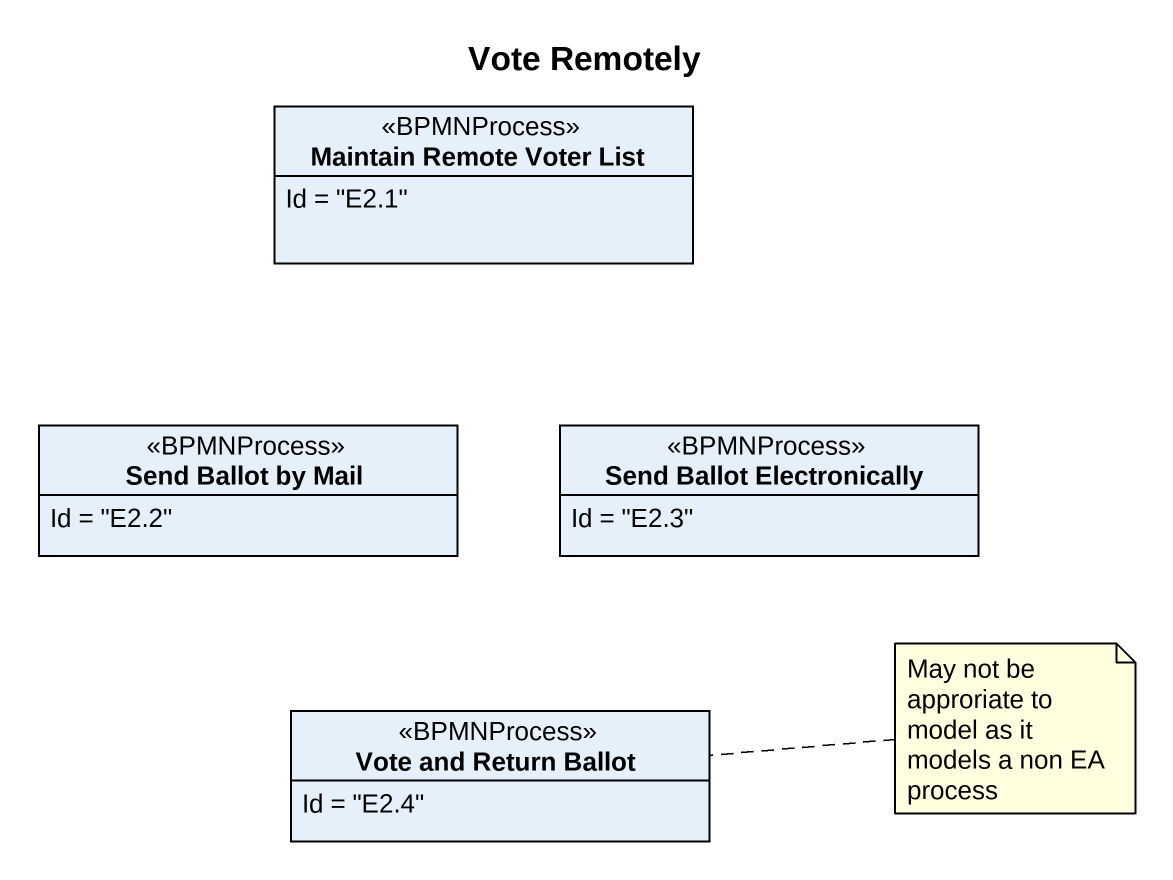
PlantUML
@startuml
title Vote Remotely
hide circle
hide empty members
class "Maintain Remote Voter List" as Maintain_Remote_Voter_List <<BPMNProcess>> {
  Id = "E2.1"
}
class "Send Ballot by Mail" as Send_Ballot_by_Mail <<BPMNProcess>> {
  Id = "E2.2"
}
class "Send Ballot Electronically" as Send_Ballot_Electronically <<BPMNProcess>> {
  Id = "E2.3"
}
class "Vote and Return Ballot" as Vote_and_Return_Ballot <<BPMNProcess>> {
  Id = "E2.4"
}
note right of Vote_and_Return_Ballot : May not be approriate to model as it models a non EA process
@enduml
